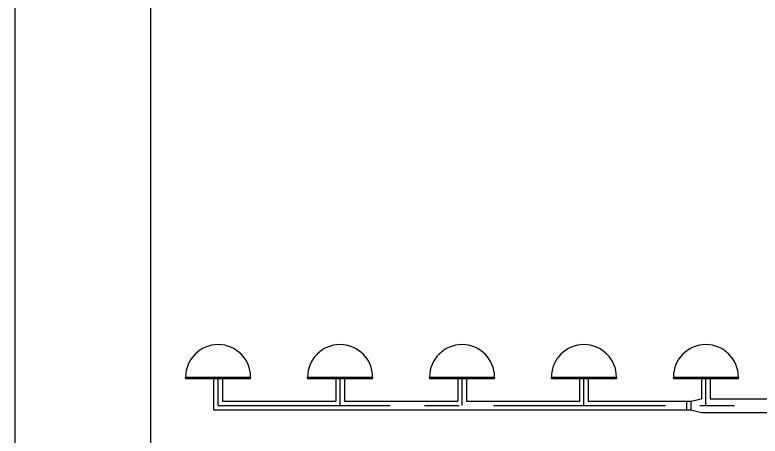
# Model space of a CAD drawing. Header units: millimetres. Extents: x 738100 to 1284508, y 138373 to 260796.
# Drawn here: x 1135443 to 1138193, y 230813 to 232368 of the extents above; entities that cross this region are included whole.
import ezdxf

# ---------------------------------------------------------------- set-up
doc = ezdxf.new("R2010")
doc.units = ezdxf.units.MM
doc.linetypes.add('CENTER', pattern=[50.8, 31.75, -6.35, 6.35, -6.35])
doc.layers.add('空气管', color=2, linetype='Continuous', lineweight=53)
doc.layers.add('轴线', color=6, linetype='CENTER')

msp = doc.modelspace()

# ---------------------------------------------------------------- linework, layer by layer
at = {"ltscale": 10}
for p, q in [((1135443.036, 236225.824), (1135443.036, 230225.824)), ((1135943.036, 236225.824), (1135943.036, 230725.824))]:
    msp.add_line(p, q, dxfattribs=at)
at = {"layer": '空气管', "lineweight": -2, "ltscale": 20}
for p, q in [((1136073.036, 231025.824), (1136073.036, 231030.824)), ((1136073.036, 231030.824), (1136313.036, 231030.824)), ((1136313.036, 231030.824), (1136313.036, 231025.824)), ((1136523.036, 231025.824), (1136523.036, 231030.824)), ((1136523.036, 231030.824), (1136763.036, 231030.824)), ((1136763.036, 231030.824), (1136763.036, 231025.824)), ((1136973.036, 231025.824), (1136973.036, 231030.824)), ((1136973.036, 231030.824), (1137213.036, 231030.824)), ((1137213.036, 231030.824), (1137213.036, 231025.824)), ((1137423.036, 231025.824), (1137423.036, 231030.824)), ((1137423.036, 231030.824), (1137663.036, 231030.824)), ((1137663.036, 231030.824), (1137663.036, 231025.824)), ((1137873.036, 231025.824), (1137873.036, 231030.824)), ((1137873.036, 231030.824), (1138113.036, 231030.824)), ((1138113.036, 231030.824), (1138113.036, 231025.824)), ((1136073.036, 231025.824), (1136313.036, 231025.824)), ((1136177.036, 230909.824), (1136177.036, 231025.824)), ((1136209.036, 231025.824), (1136209.036, 230941.824)), ((1136523.036, 231025.824), (1136763.036, 231025.824)), ((1136627.036, 231025.824), (1136627.036, 230941.824)), ((1136659.036, 231025.824), (1136659.036, 230941.824)), ((1136973.036, 231025.824), (1137213.036, 231025.824)), ((1137077.036, 231025.824), (1137077.036, 230941.824)), ((1137109.036, 231025.824), (1137109.036, 230941.824)), ((1137423.036, 231025.824), (1137663.036, 231025.824)), ((1137527.036, 231025.824), (1137527.036, 230941.824)), ((1137559.036, 231025.824), (1137559.036, 230941.824)), ((1137873.036, 231025.824), (1138113.036, 231025.824)), ((1137977.036, 231025.824), (1137977.036, 230950.824)), ((1138009.036, 231025.824), (1138009.036, 230950.824)), ((1137937.036, 230941.824), (1137977.036, 230950.824)), ((1138009.036, 230950.824), (1138443.036, 230950.824)), ((1136209.036, 230941.824), (1136627.036, 230941.824)), ((1136659.036, 230941.824), (1137077.036, 230941.824)), ((1137109.036, 230941.824), (1137527.036, 230941.824)), ((1137559.036, 230941.824), (1137937.036, 230941.824)), ((1137922.036, 230941.824), (1137922.036, 230909.824)), ((1137937.036, 230941.824), (1137937.036, 230909.824)), ((1136177.036, 230909.824), (1137937.036, 230909.824)), ((1137937.036, 230909.824), (1137977.036, 230900.824)), ((1137977.036, 230900.824), (1138443.036, 230900.824))]:
    msp.add_line(p, q, dxfattribs=at)
for centre in [(1136193.036, 231030.824), (1136643.036, 231030.824), (1137093.036, 231030.824), (1137543.036, 231030.824), (1137993.036, 231030.824)]:
    msp.add_arc(centre, 120, 0, 180, dxfattribs=at)
at = {"layer": '轴线', "lineweight": -2, "ltscale": 20}
for p, q in [((1136193.036, 230925.824), (1136193.036, 231025.824)), ((1136643.036, 230925.824), (1136643.036, 231025.824)), ((1137093.036, 230925.824), (1137093.036, 231025.824)), ((1137543.036, 230925.824), (1137543.036, 231025.824)), ((1137993.036, 230925.824), (1137993.036, 231025.824))]:
    msp.add_line(p, q, dxfattribs=at)
at = {"layer": '轴线', "ltscale": 20}
msp.add_line((1136193.036, 230925.824), (1140693.036, 230925.824), dxfattribs=at)

doc.saveas('drawing.dxf')
